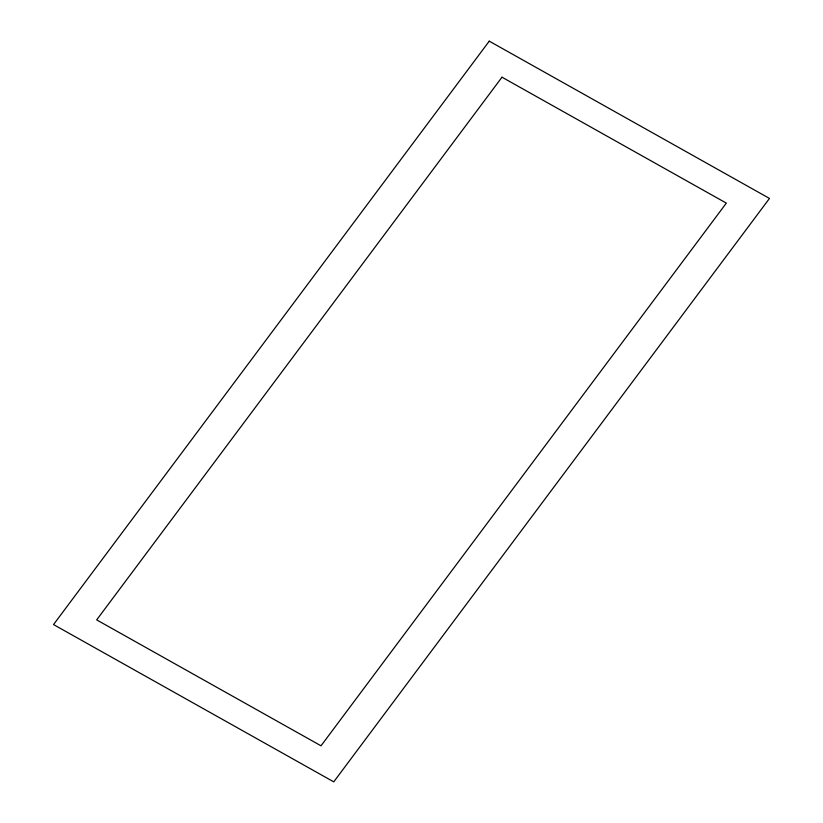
<?xml version="1.0" encoding="UTF-8"?>
<svg xmlns="http://www.w3.org/2000/svg" width="823" height="823" viewBox="0 0 823 823"><rect width="100%" height="100%" fill="white"/><g stroke="black" fill="none" stroke-linecap="round" stroke-linejoin="round"><path stroke-width="1.23" d="M489.253 41.15L53.526 624.564L333.747 781.85L769.474 198.436L489.253 41.15M501.989 77.197L96.672 619.884L321.011 745.803L726.328 203.116L501.989 77.197"/></g></svg>
